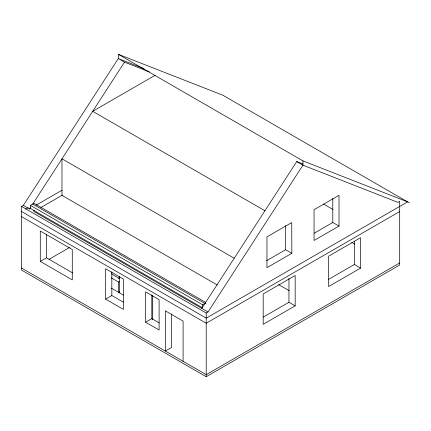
<?xml version="1.0" encoding="UTF-8"?>
<svg xmlns="http://www.w3.org/2000/svg" width="431" height="431" viewBox="0 0 431 431"><rect width="100%" height="100%" fill="white"/><g stroke="black" fill="none" stroke-linecap="round" stroke-linejoin="round"><path stroke-width="0.65" d="M201.783 308.397L296.727 161.593L302.95 165.181L397.888 202.36L399.688 201.32L399.688 265.011L206.207 376.716L21.55 270.102L21.55 206.417L23.344 205.377L118.293 58.573L118.293 54.284L222.929 95.262L407.586 201.875L206.212 318.137L21.55 211.524M23.344 205.377L29.545 208.96L30.418 207.613M149.428 71.918L124.489 62.15L32.724 204.046L204.962 303.483M206.207 376.716L206.212 313.025L208.006 311.99L302.95 165.181L302.95 160.898L118.293 54.284M155.128 75.269L92.692 111.317L264.93 210.754M202.074 307.562L30.418 208.453L30.418 205.377L33.974 203.324L205.63 302.427M25.628 209.17L28.187 207.694M29.545 208.96L30.418 208.453M36.258 205.081L61.978 190.233M40.832 207.553L62.441 195.076M40.282 261.418L72.279 279.891L72.279 249.517L40.282 231.043L40.282 261.418L46.505 257.83L72.683 272.942M49.075 259.317L69.413 247.577M118.38 278.367L119.543 277.693M111.252 277.839L118.552 282.052L119.565 281.465M105.606 299.13L123.379 309.393L123.379 279.019L105.606 268.755L105.606 299.13L111.823 295.542L123.293 302.163M119.565 291.728L118.552 292.315L118.552 282.052M145.597 322.221L159.109 330.022L159.109 299.647L145.597 291.846L145.597 322.221L151.82 318.633L159.136 322.857M266.52 260.739L285.618 249.716L291.841 253.304L266.956 267.673L266.956 236.888L291.749 222.568L291.841 253.304M314.221 233.198L332.791 222.477L339.014 226.07L339.014 195.281L314.059 209.692L314.059 240.476L339.014 226.07M30.418 205.377L202.656 304.819L205.792 303.004M399.688 211.546L206.212 323.25L21.55 216.637M263.357 317.038L288.953 302.26L295.17 305.854L295.17 275.479L263.179 293.947L263.179 324.327L295.17 305.854M328.185 279.611L354.363 264.499L360.585 268.087L360.585 237.713L328.589 256.186L328.589 286.561L360.585 268.087M399.688 262.958L206.207 374.663L21.55 268.05M143.884 68.594L118.293 58.573L124.489 62.15M302.95 160.898L409.45 202.602M296.727 161.593L302.961 164.033M323.649 204.111L332.974 209.493M351.739 242.459L354.648 244.14M234.216 258.25L61.978 158.807L61.978 195.345L217.343 285.042M278.685 284.638L289.163 290.688M208.006 311.99L33.974 211.513L33.974 210.236M21.55 206.417L206.212 313.025M111.44 273.841L119.726 278.625M111.252 288.102L123.32 295.068M285.548 225.661L285.618 249.716M354.363 241.387L354.363 264.499M332.791 198.384L332.791 222.477M288.953 278.491L288.953 302.26M202.656 304.819L202.656 307.05M183.105 361.323L183.105 321.095L165.326 310.832L165.326 351.06L171.549 347.467L171.549 313.946M152.709 295.601L152.709 319.737M151.82 294.858L151.82 318.633M119.441 276.276L119.441 292.827M111.823 271.767L111.823 295.542M46.505 234.055L46.505 257.83"/></g></svg>
